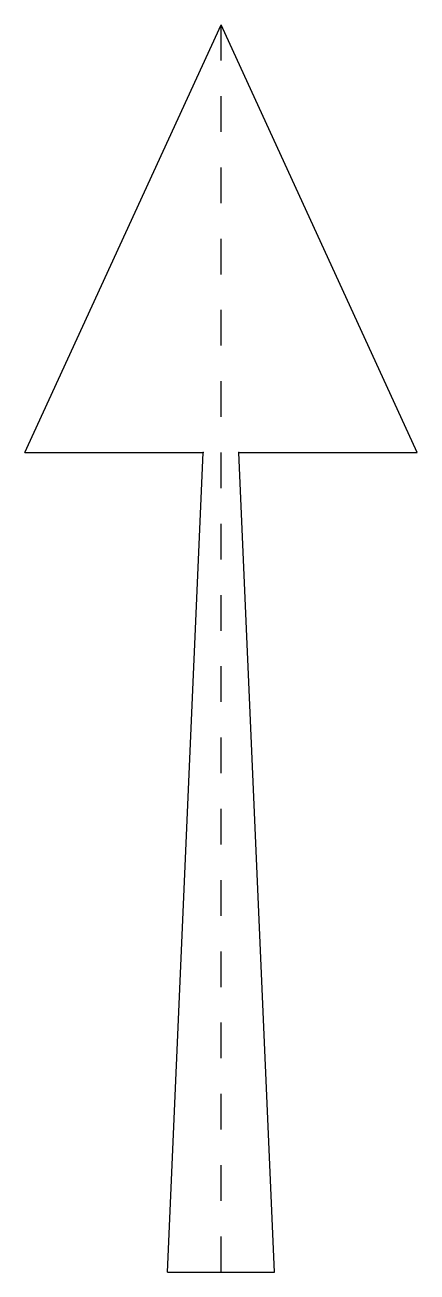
# Model space of a CAD drawing. Header units: metres. Extents: x -0.4 to 0.7, y 0 to 3.5.
import ezdxf

# ---------------------------------------------------------------- set-up
doc = ezdxf.new("R2010")
doc.units = ezdxf.units.M
doc.header["$PDSIZE"] = -1
doc.linetypes.add('CENTERX2', pattern=[0.02032, 0.0127, -0.00254, 0.00254, -0.00254])

msp = doc.modelspace()

# ---------------------------------------------------------------- linework, layer by layer
at = {"color": 7, "linetype": 'Continuous'}
for p, q in [((-0.4, 2.3), (0.15, 3.5)), ((0.7, 2.3), (0.15, 3.5)), ((-0.4, 2.3), (0.1, 2.3)), ((0, 0), (0.1, 2.3)), ((0.3, 0), (0.2, 2.3)), ((0.2, 2.3), (0.7, 2.3)), ((0, 0), (0.3, 0))]:
    msp.add_line(p, q, dxfattribs=at)
at = {"color": 7, "linetype": 'CENTERX2'}
msp.add_line((0.15, 0), (0.15, 3.5), dxfattribs=at)
at = {"color": 7, "linetype": 'Continuous'}
for p in [(0.1, 2.3), (0.2, 2.3)]:
    msp.add_point(p, dxfattribs=at)

doc.saveas('drawing.dxf')
